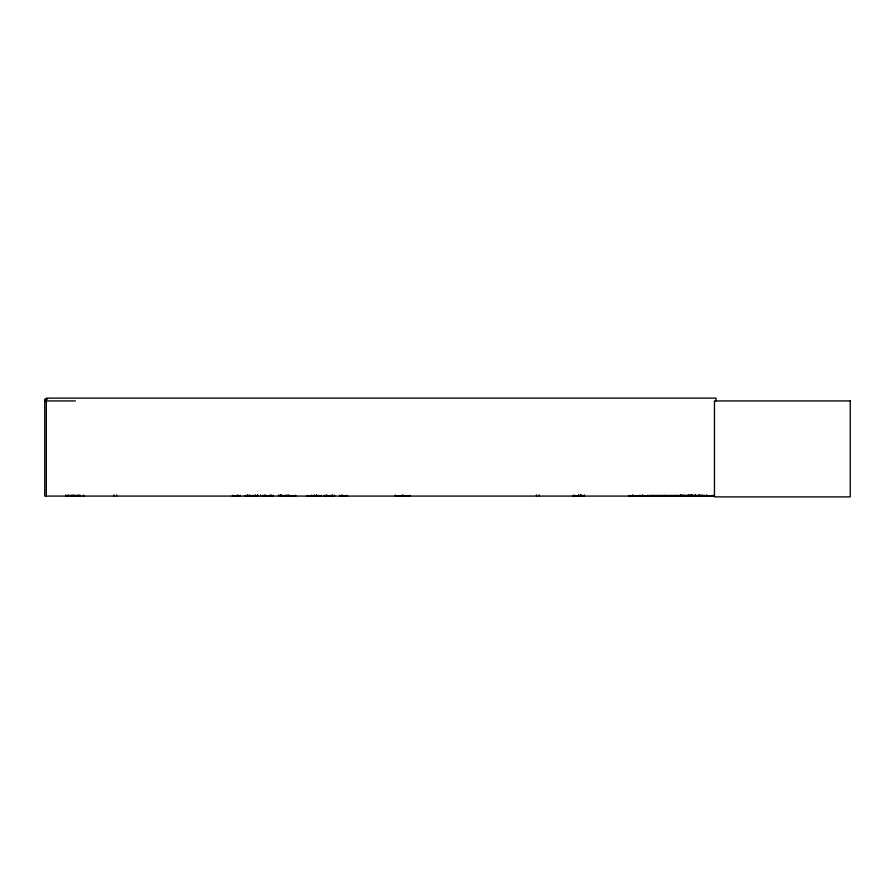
<?xml version="1.0" encoding="UTF-8"?>
<svg xmlns="http://www.w3.org/2000/svg" width="895" height="895" viewBox="0 0 895 895"><rect width="100%" height="100%" fill="white"/><g stroke="black" fill="none" stroke-linecap="round" stroke-linejoin="round"><path stroke-width="1.34" d="M409.776 496.043L409.876 495.282M684.071 496.043L684.082 495.282M698.458 496.043L698.48 495.282M665.41 495.64L691.41 496.043L691.399 495.304M703.985 495.729L649.099 495.707M572.878 496.076L584.256 495.975M580.732 495.953L580.654 495.08M249.627 495.975L249.537 495.08M257.279 495.975L257.368 495.349M334.338 495.975L334.428 495.349M681.744 495.975L681.632 495.282L681.509 495.975M704.264 495.975L704.331 495.349L704.387 496.076M574.143 495.975L574.21 495.349M232.219 495.975L240.05 495.975M232.678 495.975L232.767 495.349M265.837 495.975L265.927 495.349L266.016 496.076M273.031 495.975L262.895 495.975M311.393 495.975L311.482 495.349M682.225 495.975L682.314 495.349M47.547 399.125L44.75 399.125L44.75 496.076L714.635 496.076M44.75 400.926L75.448 400.926M649.132 495.45L703.985 495.438L703.895 496.076L703.873 495.438M257.368 495.875L245.387 495.975M278.558 495.349L295.697 496.043L295.686 495.282M334.428 495.875L324.203 495.975M339.787 496.076L339.787 495.282L339.876 495.875L347.674 496.043M409.876 495.975L395.389 496.043L395.389 495.282M649.11 496.02L713.874 496.043M689.363 495.975L689.273 495.349M331.396 495.975L331.318 495.349L331.228 496.076M286.31 495.975L286.478 495.08M270.089 495.975L270.01 495.349M648.215 495.975L640.484 495.975M639.41 495.975L628.928 495.975M639.03 495.975L638.963 495.349L638.896 496.076M702.362 496.076L702.195 495.349L702.139 496.076M691.074 495.975L691.063 495.08M698.782 495.975L698.782 495.282M684.395 495.975L684.384 495.282M395.478 495.975L395.478 495.282M716.034 400.926L716.034 398.118L46.327 398.118L46.327 496.076M713.371 495.282L713.371 496.076M706.949 495.08L706.949 496.076M706.558 495.08L706.558 496.076M701.859 495.282L701.859 496.076M699.957 495.08L699.957 496.076M699.577 495.08L699.577 496.076M695.437 495.08L695.437 496.076L695.393 495.282M695.046 495.08L695.046 496.076M693.144 495.282L693.144 496.076M692.875 495.282L692.875 496.076M691.801 495.08L691.801 496.076M691.566 495.08L691.566 496.076M691.298 495.08L691.298 496.076M690.739 495.08L690.616 496.076M689.184 495.282L689.184 496.076M688.445 495.08L688.445 496.076M688.054 495.08L688.054 496.076M682.404 495.282L682.404 496.076M680.849 495.08L680.849 496.076M680.636 495.08L680.636 496.076M676.195 495.282L676.195 496.076M647.588 495.282L647.588 496.076M642.688 495.08L642.688 496.076M642.442 495.08L642.442 496.076M640.305 495.282L640.305 496.076M632.877 495.08L632.877 496.076M632.519 495.08L632.519 496.076M628.782 495.282L628.782 496.076M584.424 494.879L584.424 496.076M581.627 494.879L581.627 496.076M580.844 495.282L580.844 496.076M580.307 495.08L580.307 496.076M578.718 495.08L578.718 496.076M578.461 495.08L578.461 496.076M574.288 495.282L574.288 496.076M573.572 495.282L573.572 496.076M539.249 494.879L539.249 496.076M536.452 494.879L536.452 496.076M402.414 495.08L402.347 496.076M346.98 495.282L346.98 496.076M342.125 495.08L342.125 496.076M341.868 495.08L341.868 496.076M334.517 495.282L334.517 496.076M332.425 495.08L332.425 496.076M332.179 495.08L332.179 496.076M327.324 495.282L327.324 496.076M326.373 495.08L326.373 496.076M326.116 495.08L326.116 496.076M324.035 495.282L324.035 496.076M321.316 495.282L321.316 496.076L306.918 496.043L306.918 495.282M318.765 495.282L318.765 496.076M316.673 495.08L316.673 496.076M316.427 495.08L316.427 496.076M314.38 495.08L314.358 496.076M313.876 495.08L313.854 496.076M311.561 495.282L311.561 496.076M288.749 495.08L288.738 496.076M288.257 495.08L288.235 496.076M285.673 495.282L285.673 496.076M280.817 495.08L280.817 496.076M280.56 495.08L280.56 496.076M278.479 495.282L278.479 496.076M273.21 495.282L273.21 496.076M271.118 495.08L271.118 496.076M270.872 495.08L270.872 496.076M269.921 495.282L269.921 496.076M265.065 495.08L265.065 496.076M264.808 495.08L264.808 496.076M262.727 495.282L262.727 496.076M260.557 494.879L260.557 496.076M257.749 494.879L257.749 496.076M257.458 495.282L257.458 496.076M255.366 495.08L255.366 496.076M255.12 495.08L255.12 496.076M252.591 495.282L252.591 496.076M250.253 495.282L250.253 496.076M248.765 495.282L248.72 496.076M247.658 495.08L247.658 496.076M247.4 495.08L247.4 496.076M245.219 495.282L245.219 496.076M240.218 495.282L240.218 496.076M238.036 495.08L238.036 496.076M237.779 495.08L237.779 496.076M232.857 495.282L232.857 496.076M116.618 494.879L116.618 496.076M113.822 494.879L113.822 496.076M83.828 495.282L83.828 496.076M83.056 495.282L83.056 496.076M80.472 495.282L80.472 496.076M79.644 495.282L79.655 496.076M79.498 495.282L79.498 496.076M78.626 495.282L78.626 496.076M78.48 495.282L78.458 496.076M77.641 495.282L77.641 496.076M77.227 495.282L77.227 496.076M76.455 495.282L76.455 496.076M75.001 495.282L75.001 496.076M74.229 495.282L74.229 496.076M73.86 495.282L73.86 496.076M73.032 495.282L73.043 496.076M72.898 495.282L72.898 496.076M72.014 495.282L72.014 496.076M71.88 495.282L71.857 496.076M71.041 495.282L71.041 496.076M68.635 494.879L68.635 496.076M68.389 495.282L68.389 496.076M67.617 495.282L67.617 496.076M65.838 494.879L65.838 496.076M281.298 495.875L281.298 495.282L281.298 495.875M664.996 495.438L664.884 496.043L664.884 495.438M850.25 400.926L714.456 400.926L714.456 496.882L850.25 496.882L850.25 400.926M402.918 496.076L402.918 495.08L402.851 496.076M287.295 496.076L287.295 495.282L287.25 496.076"/></g></svg>
